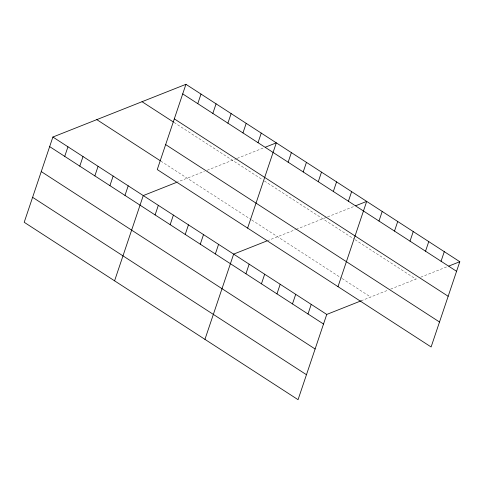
<?xml version="1.0" encoding="UTF-8"?>
<svg xmlns="http://www.w3.org/2000/svg" width="484" height="484" viewBox="0 0 484 484"><rect width="100%" height="100%" fill="white"/><g stroke="black" fill="none" stroke-linecap="round" stroke-linejoin="round"><path stroke-width="0.36" stroke-dasharray="2.42 1.81" d="M176.194 182.528L204.466 171.324M207.128 170.271L236.525 158.619M237.208 158.347L263.968 147.747M267.253 240.796L295.506 229.604M296.172 229.337L326.9 217.165M327.583 216.892L354.342 206.293M361.052 300.842L387.95 290.182M390.612 289.129L417.952 278.3M420.693 277.211L446.762 266.878M174.04 122.44L262.534 179.764M264.415 180.986L353.816 238.902M355.062 239.707L415.895 279.111M160.809 161.105L251.184 219.645M251.813 220.051L341.48 278.137M342.103 278.542L370.653 297.037"/><path stroke-width="0.73" d="M185.941 84.313L157.252 169.563L431.111 346.967L459.8 261.717L185.941 84.313L52.889 137.032L24.2 222.283L298.059 399.687L326.748 314.437L361.052 300.842M64.723 156.38L67.954 146.791M79.787 166.139L83.012 156.55M94.852 175.892L98.077 166.302M109.91 185.65L113.141 176.061M124.975 195.409L128.2 185.82M114.575 280.829L143.264 195.578L176.194 182.528M155.098 214.926L158.328 205.331M197.774 103.661L201.005 94.065M170.162 224.679L173.387 215.09M212.839 113.413L216.07 103.824M185.221 234.438L188.451 224.848M227.903 123.172L231.128 113.583M200.285 244.196L203.51 234.607M242.962 132.931L246.193 123.341M215.35 253.955L218.574 244.359M258.026 142.689L261.251 133.094M204.944 339.375L233.639 254.118L266.569 241.068M247.626 228.109L276.316 142.853L265.341 147.203M245.926 273.762L249.157 264.173M288.149 162.201L291.38 152.611M261.445 283.818L264.675 274.222M303.214 171.959L306.439 162.37M276.963 293.867L280.194 284.277M318.272 181.718L321.503 172.129M292.481 303.922L295.712 294.332M333.337 191.47L336.561 181.881M307.999 313.977L311.23 304.382M348.401 201.229L351.626 191.64M337.995 286.649L366.69 201.398L355.71 205.748M378.978 221.043L382.209 211.447M394.496 231.092L397.727 221.503M410.015 241.147L413.245 231.558M425.533 251.202L428.764 241.607M441.051 261.251L444.282 251.662M448.825 266.067L459.8 261.717M182.716 93.902L456.575 271.306M174.313 118.87L448.172 296.275M142.036 101.707L173.417 122.035M165.655 144.595L439.514 321.999M96.8 119.633L160.186 160.694M52.889 137.032L326.748 314.437M49.664 146.622L323.518 324.026M41.261 171.59L315.12 348.994M32.603 197.315L306.463 374.719"/></g></svg>
